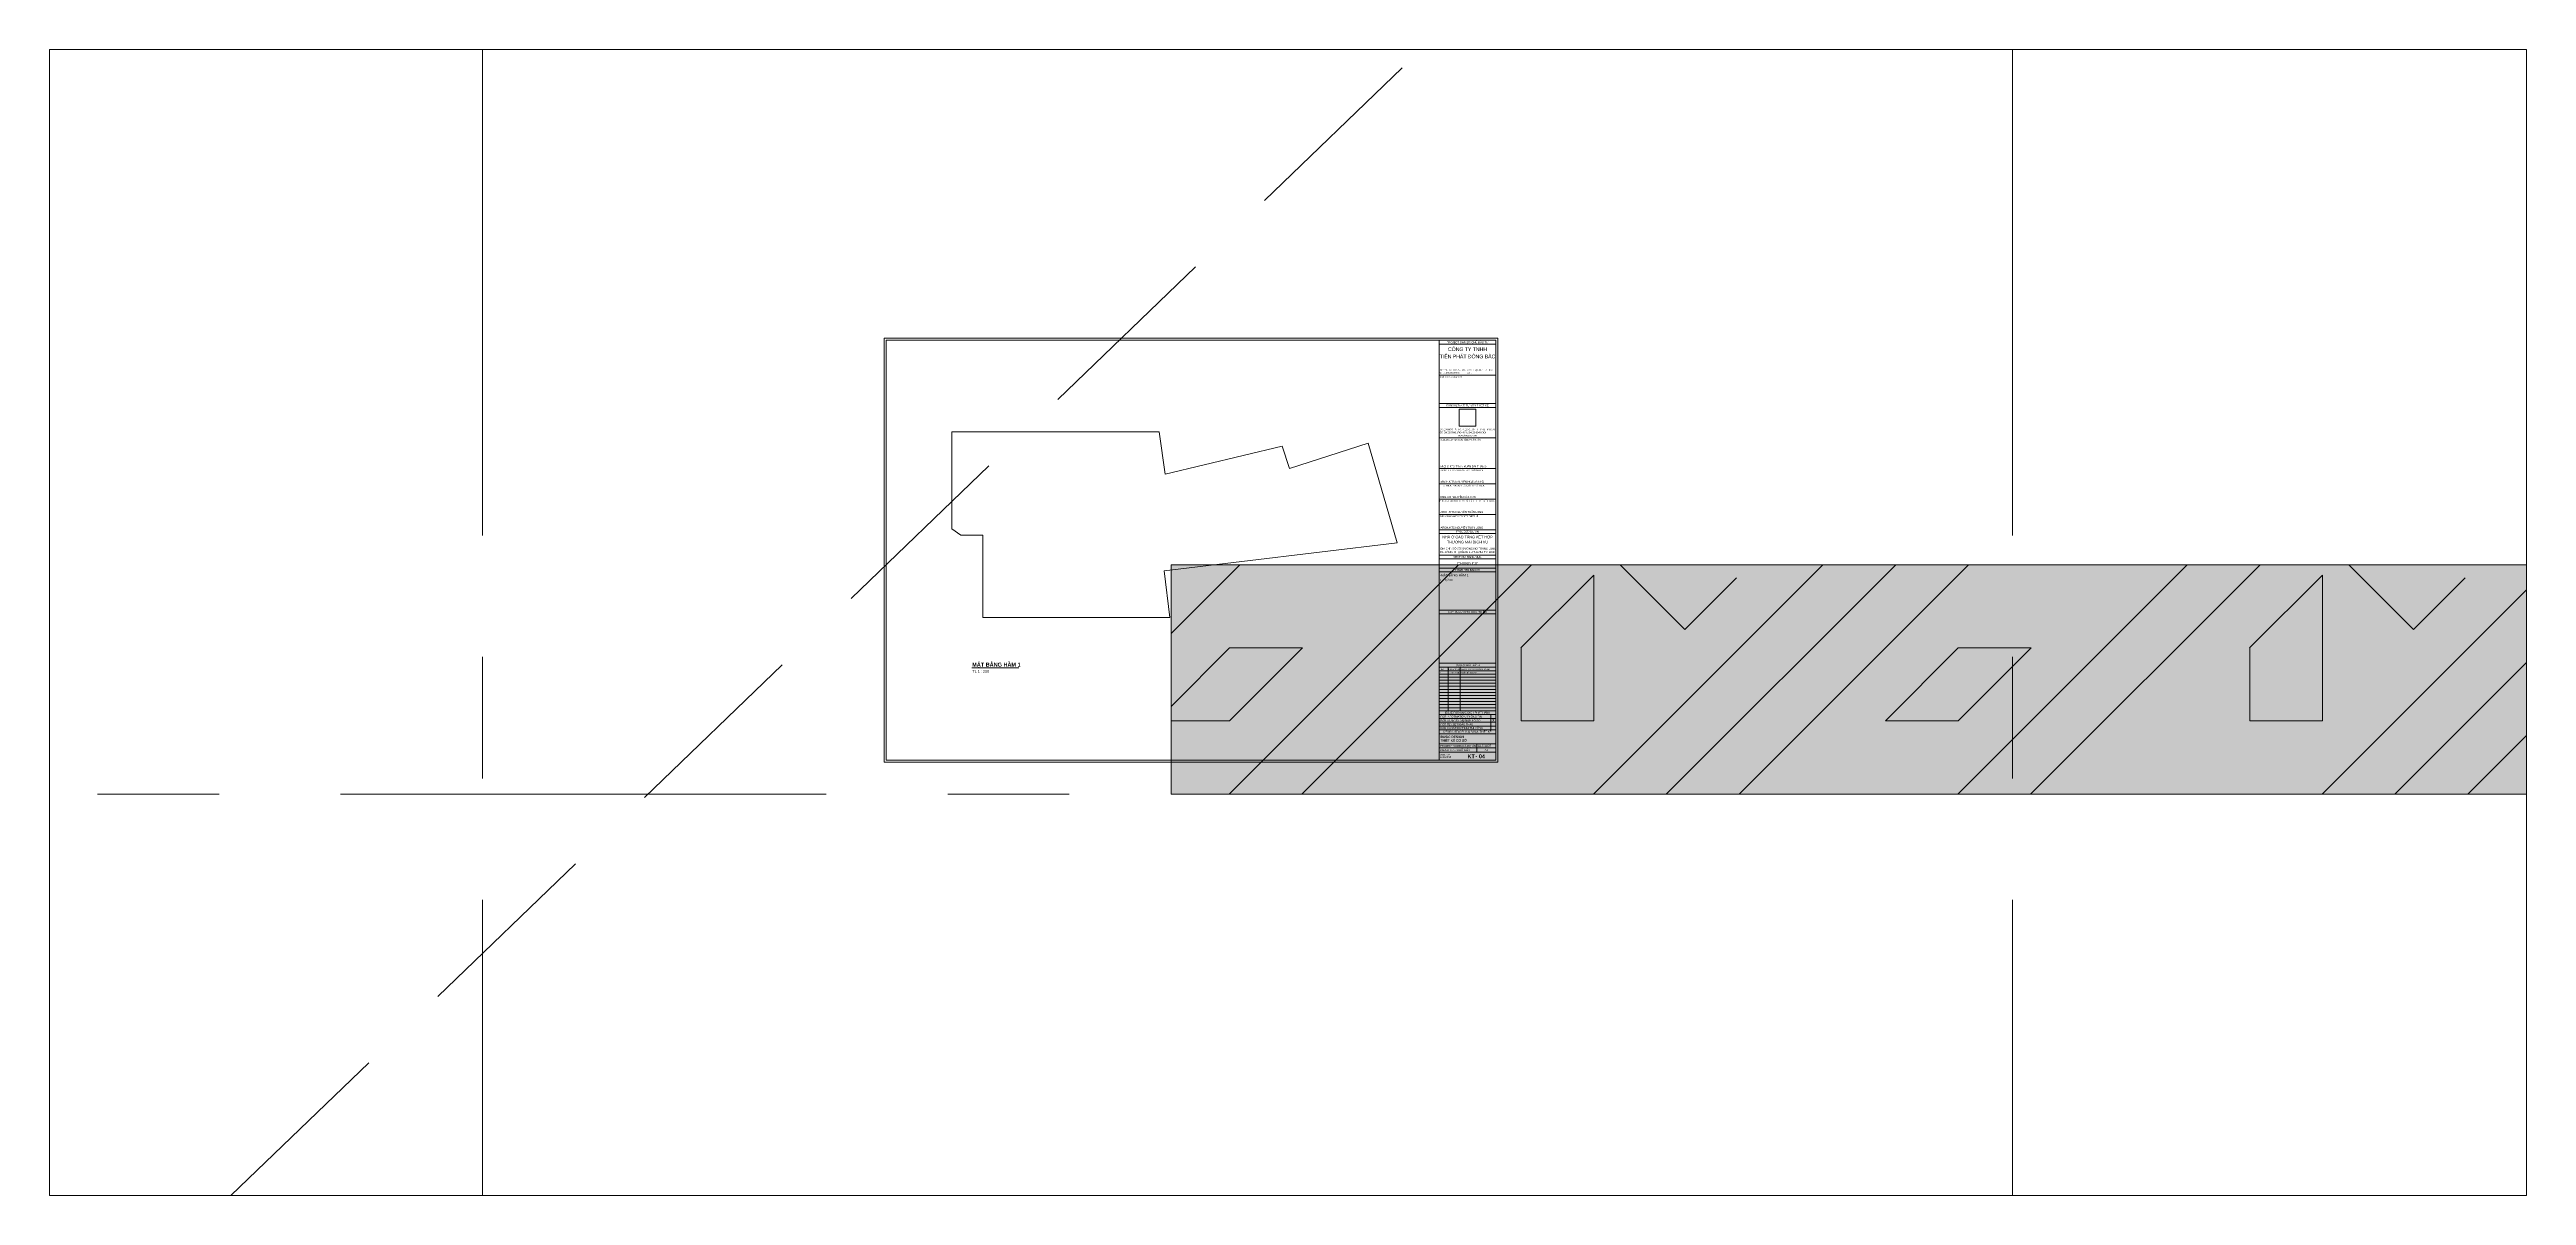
# Paper-space layout 'Layout1' of a CAD drawing. Header units: millimetres. Extents: x -1066 to 2172, y -524 to 973.
# The model-space entities are those that its viewports show. They can reach past a viewport. Long polylines and large blocks are cut down to what shows.
import ezdxf

# ---------------------------------------------------------------- set-up
doc = ezdxf.new("R2010")
doc.units = ezdxf.units.MM
doc.linetypes.add('Grid Line', pattern=[22.225, 12.7, -3.175, 3.175, -3.175])
doc.linetypes.add('HIDDEN', pattern=[0.375, 0.25, -0.125])
for name, color, linetype, lineweight in [('DIM', 1, 'Continuous', 5), ('G-ANNO-TTLB', 6, 'Continuous', 5), ('G-ANNO-TTLB-MEDM', 33, 'Continuous', 9), ('G-ANNO-TTLB-THIN', 151, 'Continuous', 5), ('HATCH-1', 8, 'Continuous', 5), ('NET CAT', 3, 'Continuous', 5), ('TRUC', 225, 'Continuous', 5)]:
    doc.layers.add(name, color=color, linetype=linetype, lineweight=lineweight)
doc.layers.add('G-ANNO-NPLT', color=7, linetype='Continuous', plot=False)
doc.styles.add('Arial_16', font='arial.ttf', dxfattribs={"height": 2.5})
doc.styles.add('Arial_17', font='arial.ttf', dxfattribs={"height": 2})
doc.styles.add('Arial_18', font='arial.ttf', dxfattribs={"height": 1.8})
doc.styles.add('Arial_19', font='arial.ttf', dxfattribs={"height": 2.5})
doc.styles.add('Arial_20', font='arial.ttf', dxfattribs={"height": 4.8})
doc.styles.add('Arial_21', font='arial.ttf', dxfattribs={"height": 2})
doc.styles.add('Arial_22', font='arial.ttf', dxfattribs={"height": 3.5})
doc.styles.add('Arial_23', font='arial.ttf', dxfattribs={"height": 3})
doc.styles.add('Arial_24', font='arial.ttf', dxfattribs={"height": 1.8})
doc.styles.add('Arial_B_3', font='arialbd.ttf', dxfattribs={"height": 3})
doc.styles.add('Arial_B_4', font='arialbd.ttf', dxfattribs={"height": 5.15873})
picture_1 = doc.add_image_def('image1.jpg', size_in_pixel=(598, 599))

# ---------------------------------------------------------------- blocks, each defined once
blk = doc.blocks.new('KT-A1 - KT-A1-1017761--MẶT BẰNG HẦM 1')
at = {"layer": 'G-ANNO-TTLB-MEDM'}
for p, q in [((28, 553.5), (28, 4.5)), ((825, 553.5), (28, 553.5)), ((751, 553.5), (751, 4.5)), ((825, 4.5), (825, 553.5)), ((28, 4.5), (825, 4.5))]:
    blk.add_line(p, q, dxfattribs=at)
at = {"layer": 'G-ANNO-TTLB-THIN'}
for p, q in [((827.5, 556), (25.5, 556)), ((25.5, 556), (25.5, 2)), ((827.5, 2), (827.5, 556)), ((825, 548), (751, 548)), ((825, 507.5), (751, 507.5)), ((825, 470.5), (751, 470.5)), ((825, 465.5), (751, 465.5)), ((825, 425.5), (751, 425.5)), ((825, 385.5), (751, 385.5)), ((825, 365.5), (751, 365.5)), ((825, 345.5), (751, 345.5)), ((825, 325.5), (751, 325.5)), ((825, 305.5), (751, 305.5)), ((825, 300.5), (751, 300.5)), ((825, 272.5), (751, 272.5)), ((825, 267.5), (751, 267.5)), ((825, 255.5), (751, 255.5)), ((825, 250.5), (751, 250.5)), ((825, 200.5), (751, 200.5)), ((825, 195.5), (751, 195.5)), ((825, 131), (751, 131)), ((825, 126), (751, 126)), ((825, 121), (751, 121)), ((825, 117), (751, 117)), ((825, 113), (751, 113)), ((825, 109), (751, 109)), ((825, 105), (751, 105)), ((825, 101), (751, 101)), ((762.5, 69), (762.5, 126)), ((778.5, 69), (778.5, 126)), ((825, 97), (751, 97)), ((825, 93), (751, 93)), ((825, 89), (751, 89)), ((825, 85), (751, 85)), ((825, 81), (751, 81)), ((825, 77), (751, 77)), ((825, 73), (751, 73)), ((825, 69), (751, 69)), ((825, 64), (751, 64)), ((825, 59), (751, 59)), ((825, 54), (751, 54)), ((825, 49), (751, 49)), ((825, 44), (751, 44)), ((825, 39), (751, 39)), ((818.5, 44), (818.5, 64)), ((25.5, 2), (827.5, 2)), ((825, 26), (751, 26)), ((825, 20.5), (751, 20.5)), ((825, 15), (751, 15)), ((800, 26), (800, 15))]:
    blk.add_line(p, q, dxfattribs=at)
at = {"layer": 'G-ANNO-TTLB', "line_spacing_factor": 0.936439}
for s, insert, char_height, width, attachment_point, style in [('\\pt12.7,25.4,38.1,50.8,63.5,76.2,88.9,101.6,114.3,127,139.7,152.4,165.1,177.8,190.5,203.2,215.9,228.6,241.3,254,266.7,279.4,292.1,304.8,317.5,330.2,342.9,355.6,368.3,381,393.7,406.4;PROJECT OWNER/ CHỦ {\\fArial|b0|i0|c238|p34;ĐẦU T}Ư', (787.9, 551.8), 2.5, 72.23, 2, 'Arial_16'), ('\\pt12,24,36,48,60,72,84,96,108,120,132,144,156,168,180,192,204,216,228,240,252,264,276,288,300,312,324,336,348,360,372,384;DIRECTOR/ GIÁM {\\fArial|b0|i0|c238|p34;ĐỐC}', (751.7, 506.2), 2, 30.89, 1, 'Arial_17'), ('\\pt12.7,25.4,38.1,50.8,63.5,76.2,88.9,101.6,114.3,127,139.7,152.4,165.1,177.8,190.5,203.2,215.9,228.6,241.3,254,266.7,279.4,292.1,304.8,317.5,330.2,342.9,355.6,368.3,381,393.7,406.4;CONSULTANT/ T{\\fArial|b0|i0|c163|p34;Ư VẤN THIẾT KẾ}', (787.8, 469.3), 2.5, 72.36, 2, 'Arial_16'), ('\\pt12,24,36,48,60,72,84,96,108,120,132,144,156,168,180,192,204,216,228,240,252,264,276,288,300,312,324,336,348,360,372,384;{\\fArial|b0|i0|c238|p34;ĐC: 234 NGÔ TẤT TỐ, P. 22, Q. B}ÌNH THẠNH, TP. HCM', (751.6, 437.7), 2, 72.89, 1, 'Arial_17'), ('\\pt12,24,36,48,60,72,84,96,108,120,132,144,156,168,180,192,204,216,228,240,252,264,276,288,300,312,324,336,348,360,372,384;{\\fArial|b0|i0|c238|p34;ĐT: (84-28) 3840 1749 / FAX: (84-28) 3840 0306}', (751.6, 433.7), 2, 72.89, 1, 'Arial_17'), ('\\pt12,24,36,48,60,72,84,96,108,120,132,144,156,168,180,192,204,216,228,240,252,264,276,288,300,312,324,336,348,360,372,384;GENERAL DIRECTOR/ TỔNG GIÁM {\\fArial|b0|i0|c238|p34;ĐỐC}', (752.5, 424.2), 2, 71.44, 1, 'Arial_17'), ('\\pt12,24,36,48,60,72,84,96,108,120,132,144,156,168,180,192,204,216,228,240,252,264,276,288,300,312,324,336,348,360,372,384;{\\fArial|b0|i0|c238|p34;www.alinco.com.vn}', (775.7, 429.7), 2, 24.61, 1, 'Arial_17'), ('\\pt12.7,25.4,38.1,50.8,63.5,76.2,88.9,101.6,114.3,127,139.7,152.4,165.1,177.8,190.5,203.2,215.9,228.6,241.3,254,266.7,279.4,292.1,304.8,317.5,330.2,342.9,355.6,368.3,381,393.7,406.4;ARCH./ KTS TRẦN XUÂN {\\fArial|b0|i0|c238|p34;ĐẠI THẮNG}', (751.9, 389.6), 2.5, 72.03, 1, 'Arial_16'), ('\\pt12,24,36,48,60,72,84,96,108,120,132,144,156,168,180,192,204,216,228,240,252,264,276,288,300,312,324,336,348,360,372,384;TECHNICAL MANAGER/ QUẢN LÝ KỸ THUẬT', (752.5, 364.2), 2, 71.24, 1, 'Arial_17'), ('\\pt12,24,36,48,60,72,84,96,108,120,132,144,156,168,180,192,204,216,228,240,252,264,276,288,300,312,324,336,348,360,372,384;PRINCIPLE ARCHITECT/ KTS  CHỦ NHIỆM', (752.5, 384.2), 2, 71.44, 1, 'Arial_17'), ('\\pt12,24,36,48,60,72,84,96,108,120,132,144,156,168,180,192,204,216,228,240,252,264,276,288,300,312,324,336,348,360,372,384;PROJECT ARCHITECT/ CHỦ TRÌ THIẾT KẾ KIẾN TRÚC', (751.4, 344.2), 2, 75.21, 1, 'Arial_17'), ('\\pt12,24,36,48,60,72,84,96,108,120,132,144,156,168,180,192,204,216,228,240,252,264,276,288,300,312,324,336,348,360,372,384;DESIGN ARCHITECTS/ KTS THIẾT KẾ', (752.3, 324.2), 2, 71.24, 1, 'Arial_17'), ('\\pt12.7,25.4,38.1,50.8,63.5,76.2,88.9,101.6,114.3,127,139.7,152.4,165.1,177.8,190.5,203.2,215.9,228.6,241.3,254,266.7,279.4,292.1,304.8,317.5,330.2,342.9,355.6,368.3,381,393.7,406.4;PROJECT/ DỰ ÁN', (787.9, 304.3), 2.5, 72.36, 2, 'Arial_16'), ('\\pt12.7,25.4,38.1,50.8,63.5,76.2,88.9,101.6,114.3,127,139.7,152.4,165.1,177.8,190.5,203.2,215.9,228.6,241.3,254,266.7,279.4,292.1,304.8,317.5,330.2,342.9,355.6,368.3,381,393.7,406.4;SECTION/ HẠNG MỤC', (787.8, 271.3), 2.5, 72.36, 2, 'Arial_16'), ('\\pt12.7,25.4,38.1,50.8,63.5,76.2,88.9,101.6,114.3,127,139.7,152.4,165.1,177.8,190.5,203.2,215.9,228.6,241.3,254,266.7,279.4,292.1,304.8,317.5,330.2,342.9,355.6,368.3,381,393.7,406.4;TITLE/ TÊN BẢN VẼ', (787.8, 254.3), 2.5, 72.36, 2, 'Arial_16'), ('\\pt12.7,25.4,38.1,50.8,63.5,76.2,88.9,101.6,114.3,127,139.7,152.4,165.1,177.8,190.5,203.2,215.9,228.6,241.3,254,266.7,279.4,292.1,304.8,317.5,330.2,342.9,355.6,368.3,381,393.7,406.4;KEY PLAN/ VỊ TRÍ KHAI TRIỂN', (787.9, 199.3), 2.5, 72.36, 2, 'Arial_16'), ('\\pt12.7,25.4,38.1,50.8,63.5,76.2,88.9,101.6,114.3,127,139.7,152.4,165.1,177.8,190.5,203.2,215.9,228.6,241.3,254,266.7,279.4,292.1,304.8,317.5,330.2,342.9,355.6,368.3,381,393.7,406.4;ISSUE/ PHÁT HÀNH', (787.8, 129.8), 2.5, 72.36, 2, 'Arial_16'), ('\\pt12.70001,25.4,38.10001,50.8,63.5,76.19999,88.9,101.59999,114.3,127.00001,139.7,152.40001,165.1,177.8,190.49999,203.2,215.89999,228.6,241.30001,254,266.70001,279.4,292.1,304.79999,317.5,330.19999,342.9,355.60001,368.3,381.00001,393.7,406.4;REV', (752.1, 124.2), 1.8, 9.39, 1, 'Arial_18'), ('\\pt12.7,25.4,38.1,50.8,63.5,76.2,88.9,101.6,114.3,127,139.7,152.4,165.1,177.8,190.5,203.2,215.9,228.6,241.3,254,266.7,279.4,292.1,304.8,317.5,330.2,342.9,355.6,368.3,381,393.7,406.4;DATE/ NGÀY', (763.1, 124.2), 1.8, 15.21, 1, 'Arial_18'), ('\\pt12.7,25.4,38.1,50.8,63.5,76.2,88.9,101.6,114.3,127,139.7,152.4,165.1,177.8,190.5,203.2,215.9,228.6,241.3,254,266.7,279.4,292.1,304.8,317.5,330.2,342.9,355.6,368.3,381,393.7,406.4;DESRIPTION/ MÔ TẢ NỘI DUNG', (779.1, 124.2), 1.8, 44.91, 1, 'Arial_18'), ('\\pt12.7,25.4,38.1,50.8,63.5,76.2,88.9,101.6,114.3,127,139.7,152.4,165.1,177.8,190.5,203.2,215.9,228.6,241.3,254,266.7,279.4,292.1,304.8,317.5,330.2,342.9,355.6,368.3,381,393.7,406.4;ISSUE FOR/ MỤC {\\fArial|b0|i0|c238|p34;ĐÍCH PHÁT H}ÀNH', (787.8, 67.8), 2.5, 72.36, 2, 'Arial_16'), ('\\pt12.7,25.4,38.1,50.8,63.5,76.2,88.9,101.6,114.3,127,139.7,152.4,165.1,177.8,190.5,203.2,215.9,228.6,241.3,254,266.7,279.4,292.1,304.8,317.5,330.2,342.9,355.6,368.3,381,393.7,406.4;BASIC DESIGN THIẾT KẾ C{\\fArial|b1|i0|c163|p34;Ơ SỞ}', (752.7, 36.4), 3, 35.46, 1, 'Arial_B_3'), ('\\pt12.7,25.4,38.1,50.8,63.5,76.2,88.9,101.6,114.3,127,139.7,152.4,165.1,177.8,190.5,203.2,215.9,228.6,241.3,254,266.7,279.4,292.1,304.8,317.5,330.2,342.9,355.6,368.3,381,393.7,406.4;FOR INFORMATION/ THÔNG TIN', (752.7, 62.6), 2.5, 54.77, 1, 'Arial_16'), ('\\pt12.7,25.4,38.1,50.8,63.5,76.2,88.9,101.6,114.3,127,139.7,152.4,165.1,177.8,190.5,203.2,215.9,228.6,241.3,254,266.7,279.4,292.1,304.8,317.5,330.2,342.9,355.6,368.3,381,393.7,406.4;FOR SUBMISSION/ NỘP HỒ S{\\fArial|b0|i0|c163|p34;Ơ}', (752.7, 57.6), 2.5, 53.38, 1, 'Arial_16'), ('\\pt12.7,25.4,38.1,50.8,63.5,76.2,88.9,101.6,114.3,127,139.7,152.4,165.1,177.8,190.5,203.2,215.9,228.6,241.3,254,266.7,279.4,292.1,304.8,317.5,330.2,342.9,355.6,368.3,381,393.7,406.4;FOR TENDER/ {\\fArial|b0|i0|c238|p34;ĐẤU THẦU}', (752.7, 52.6), 2.5, 43.66, 1, 'Arial_16'), ('\\pt12.7,25.4,38.1,50.8,63.5,76.2,88.9,101.6,114.3,127,139.7,152.4,165.1,177.8,190.5,203.2,215.9,228.6,241.3,254,266.7,279.4,292.1,304.8,317.5,330.2,342.9,355.6,368.3,381,393.7,406.4;FOR CONSTRUCTION/ THI CÔNG', (752.7, 47.6), 2.5, 56.09, 1, 'Arial_16'), ('\\pt12.7,25.4,38.1,50.8,63.5,76.2,88.9,101.6,114.3,127,139.7,152.4,165.1,177.8,190.5,203.2,215.9,228.6,241.3,254,266.7,279.4,292.1,304.8,317.5,330.2,342.9,355.6,368.3,381,393.7,406.4;DESIGN STAGE/ GIAI {\\fArial|b0|i0|c238|p34;ĐOẠN THIẾT KẾ}', (787.8, 42.8), 2.5, 72.36, 2, 'Arial_16'), ('\\pt12.69999,25.40001,38.1,50.79999,63.50001,76.2,88.89999,101.60001,114.3,126.99999,139.70001,152.4,165.09999,177.80001,190.5,203.19999,215.90001,228.6,241.29999,254.00001,266.7,279.39999,292.10001,304.8,317.49999,330.20001,342.9,355.59999,368.30001,381,393.69999,406.40001;X', (820.3, 58.2), 3, 2.939, 1, 'Arial_B_3'), ('\\pt12.7,25.4,38.1,50.8,63.5,76.2,88.9,101.6,114.3,127,139.7,152.4,165.1,177.8,190.5,203.2,215.9,228.6,241.3,254,266.7,279.4,292.1,304.8,317.5,330.2,342.9,355.6,368.3,381,393.7,406.4;PROJECT CODE/ MÃ DỰ ÁN', (752, 24.3), 2.5, 46.96, 1, 'Arial_16'), ('\\pt12.7,25.4,38.1,50.8,63.5,76.2,88.9,101.6,114.3,127,139.7,152.4,165.1,177.8,190.5,203.2,215.9,228.6,241.3,254,266.7,279.4,292.1,304.8,317.5,330.2,342.9,355.6,368.3,381,393.7,406.4;PAPER SIZE/ KHỔ GIẤY', (752, 18.8), 2.5, 46.96, 1, 'Arial_16'), ('\\pt12,24,36,48,60,72,84,96,108,120,132,144,156,168,180,192,204,216,228,240,252,264,276,288,300,312,324,336,348,360,372,384;DWG. NO BẢN VẼ SỐ', (752, 12.5), 2, 16.14, 1, 'Arial_17'), ('\\pt12.7,25.4,38.1,50.8,63.5,76.2,88.9,101.6,114.3,127,139.7,152.4,165.1,177.8,190.5,203.2,215.9,228.6,241.3,254,266.7,279.4,292.1,304.8,317.5,330.2,342.9,355.6,368.3,381,393.7,406.4;A1', (812.5, 19), 2.5, 23.02, 2, 'Arial_16')]:
    blk.add_mtext(s, dxfattribs=dict(at, insert=insert, char_height=char_height, width=width, attachment_point=attachment_point, style=style))
at = {"layer": 'G-ANNO-TTLB'}
image = blk.add_image(picture_1, insert=(777, 441), size_in_units=(21.9, 22), dxfattribs=at)
image.dxf.flags = 7
blk = doc.blocks.new('ALC1807-ASCENT PLAZA-KET CAU 1_rvt-1-MẶT BẰNG HẦM 1')
at = {"layer": 'NET CAT'}
blk.add_hatch(color=256, dxfattribs=at).paths.add_polyline_path([(2400.5, -0.1), (2400.5, 299.9), (400.5, 299.9), (400.5, -0.1)], flags=0)
at = {"layer": 'NET CAT', "lineweight": 13}
for p, q in [((2400.5, 299.9), (400.5, 299.9)), ((400.5, 299.9), (400.5, -0.1)), ((400.5, -0.1), (2400.5, -0.1))]:
    blk.add_line(p, q, dxfattribs=at)

msp = doc.modelspace()

# ---------------------------------------------------------------- hatches: boundary and pattern name
at = {"layer": 'NET CAT'}
h = msp.add_hatch(dxfattribs=at)
h.set_pattern_fill('FP_1', color=256, style=0, pattern_type=2)
h.set_pattern_definition([(45, (95.25, 0), (-476.25, 476.25), []), (45, (190.5, 0), (-476.25, 476.25), []), (45, (0, 0), (-476.25, 476.25), []), (45, (476.25, 0), (-476.25, 476.25), []), (45, (571.5, 0), (-476.25, 476.25), []), (0, (381, 95.25), (0, 952.5), [95.25, -857.25]), (0, (476.25, 190.5), (0, 952.5), [95.25, -857.25]), (45, (381, 95.25), (0, 952.5), [134.68, -1212.34]), (45, (476.25, 95.25), (0, 952.5), [134.68, -1212.34]), (0, (381, 95.25), (0, 952.5), [95.25, -857.25]), (90, (-95.25, 95.25), (-952.5, 6e-14), [95.25, -857.25]), (90, (0, 95.25), (-952.5, 6e-14), [190.5, -762]), (45, (-95.25, 190.5), (0, 952.5), [134.68, -1212.34]), (90, (762, 381), (-952.5, 6e-14), [95.25, -857.25]), (0, (666.75, 381), (0, 952.5), [95.25, -857.25]), (45, (666.75, 381), (0, 952.5), [134.68, -1212.34]), (0, (857.25, 95.25), (0, 952.5), [95.25, -857.25]), (0, (857.25, 571.5), (0, 952.5), [95.25, -857.25]), (90, (1047.75, 666.75), (-952.5, 6e-14), [95.25, -857.25]), (45, (857.25, 571.5), (0, 952.5), [269.37, -1077.66]), (45, (952.5, 571.5), (0, 952.5), [134.68, -1212.34]), (45, (1143, 762), (0, 952.5), [134.68, -1212.34]), (0, (1143, 857.25), (0, 952.5), [95.25, -857.25]), (90, (1143, 762), (-952.5, 6e-14), [95.25, -857.25]), (0, (476.25, 762), (0, 952.5), [95.25, -857.25]), (0, (666.75, 857.25), (0, 952.5), [95.25, -857.25]), (90, (571.5, 762), (-952.5, 6e-14), [95.25, -857.25]), (90, (666.75, 762), (-952.5, 6e-14), [95.25, -857.25]), (45, (476.25, 762), (0, 952.5), [134.68, -1212.34]), (45, (666.75, 762), (0, 952.5), [134.68, -1212.34]), (135, (119, 214.8), (-952.5, 6e-14), [134.68, -1212.34]), (135, (238.1, 333.4), (-952.5, 6e-14), [134.68, -1212.34]), (135, (309.56, 404.8), (-952.5, 6e-14), [134.68, -1212.34]), (135, (333.4, 428.6), (-952.5, 6e-14), [134.68, -1212.34]), (135, (381, 476.25), (-952.5, 6e-14), [134.68, -1212.34]), (135, (404.8, 500.06), (-952.5, 6e-14), [134.68, -1212.34]), (135, (476.25, 571.5), (-952.5, 6e-14), [134.68, -1212.34]), (135, (523.9, 619.1), (-952.5, 6e-14), [134.68, -1212.34]), (45, (119, 214.8), (0, 952.5), [95.25, -1251.78]), (45, (238.1, 333.4), (0, 952.5), [67.36, -1279.66]), (45, (404.8, 500.06), (0, 952.5), [67.36, -1279.66]), (45, (309.56, 595.3), (0, 952.5), [67.36, -1279.66]), (45, (476.25, 571.5), (0, 952.5), [67.36, -1279.66]), (45, (381, 666.75), (0, 952.5), [67.36, -1279.66]), (0, (24.2, 309.5), (0, 952.5), [190.04, -762.46]), (0, (238.1, 523.9), (0, 952.5), [95.25, -857.25])])
h.paths.add_polyline_path([(400.5, -0.1), (2400.5, -0.1), (2400.5, 299.9), (400.5, 299.9)], flags=0)

# ---------------------------------------------------------------- linework, layer by layer
at = {"layer": 'HATCH-1', "linetype": 'HIDDEN', "ltscale": 1000}
msp.add_line((-3099.5, -2710.1), (4669.3, 4766.9), dxfattribs=at)
at = {"layer": 'NET CAT', "lineweight": 13}
for p, q in [((2400.5, 299.9), (400.5, 299.9)), ((400.5, 299.9), (400.5, -0.1)), ((400.5, -0.1), (2400.5, -0.1))]:
    msp.add_line(p, q, dxfattribs=at)
at = {"layer": 'TRUC', "linetype": 'Grid Line', "ltscale": 50}
for p, q in [((-499.5, 47249.9), (-499.5, -7610.1)), ((1500.5, 47249.9), (1500.5, -10277.6)), ((48819.1, -0.1), (-15192.4, -0.1))]:
    msp.add_line(p, q, dxfattribs=at)

# ---------------------------------------------------------------- block references
at = {"lineweight": 5}
msp.add_blockref('ALC1807-ASCENT PLAZA-KET CAU 1_rvt-1-MẶT BẰNG HẦM 1', (0, 0), dxfattribs=at)

psp = doc.layouts.get("Layout1")

# ---------------------------------------------------------------- linework, layer by layer
at = {"layer": 'DIM'}
psp.add_lwpolyline([(113.7, 473.5), (384.7, 473.5), (392.6, 418), (545.7, 454.7), (555.1, 425.5), (657.9, 458.6), (695.9, 328.5), (391.3, 292), (398.8, 230.7), (154.2, 230.7), (154.2, 338.7), (125.6, 338.7), (113.7, 346.7)], close=True, dxfattribs=at)

# ---------------------------------------------------------------- block references
at = {"layer": 'G-ANNO-TTLB'}
psp.add_blockref('KT-A1 - KT-A1-1017761--MẶT BẰNG HẦM 1', (0, 40), dxfattribs=at)

# ---------------------------------------------------------------- texts
at = {"layer": 'G-ANNO-TTLB', "line_spacing_factor": 0.941778}
for s, insert, char_height, width, attachment_point, style in [('CÔNG TY TNHH', (787.9, 583.9), 4.8, 60.705, 2, 'Arial_20'), ('TIẾN PHÁT ĐÔNG BẮC', (787.9, 574.4), 4.8, 86.68, 2, 'Arial_20'), ('ĐC : 235 VÕ THỊ SÁU, PHƯỜNG 7, QUẬN 3, TP. HCM', (751.7, 555.3), 2, 82.809, 1, 'Arial_21'), ('ĐT : (028) 38888555           FAX :', (751.7, 551.5), 2, 49.411, 1, 'Arial_21'), ('ARCH./KTS NGUYỄN HOÀNG NHÃ', (752.5, 409.5), 2.5, 67.52, 1, 'Arial_19'), ('ENG./KS NGUYỄN VĂN NAM', (752.5, 389.6), 2.5, 55.981, 1, 'Arial_19'), ('ARCH./KTS NGUYỄN TUẤN LONG', (752.5, 370), 2.5, 66.602, 1, 'Arial_19'), ('ARCH./KTS NGUYỄN TUẤN LONG', (752.6, 349.6), 2.5, 66.602, 1, 'Arial_19'), ('NHÀ Ở CAO TẦNG KẾT HỢP', (787.9, 337.8), 3.5, 78.757, 2, 'Arial_22'), ('THƯƠNG MẠI DỊCH VỤ', (787.9, 331.2), 3.5, 64.059, 2, 'Arial_22'), ('ĐỊA CHỈ : SỐ 375 ĐƯỜNG NƠ TRANG LONG', (752.6, 322.2), 2.5, 86.925, 1, 'Arial_19'), ('PHƯỜNG 13, QUẬN BÌNH THẠNH, TP. HCM', (752.3, 317.6), 2.5, 85.364, 1, 'Arial_19'), ('CHUNG CƯ', (787.9, 303.3), 3.5, 32.137, 2, 'Arial_22'), ('TL 1/200', (751.9, 281.4), 3, 19.796, 1, 'Arial_23'), ('-MẶT BẰNG HẦM 1', (751.9, 287.6), 3, 44.439, 1, 'Arial_23'), ('TL 1 : 200', (140.6, 162.2), 3.5, 26.352, 1, 'Arial_22'), ('01', (752.1, 159.6), 1.8, 3.35, 1, 'Arial_24'), ('18/05/2018', (770.5, 159.6), 1.8, 15.073, 2, 'Arial_24'), ('THIẾT KẾ CƠ SỞ', (779.1, 159.6), 1.8, 24.504, 1, 'Arial_24'), ('ALC1807', (801.5, 64.8), 3, 20.897, 1, 'Arial_23'), ('KT', (787.9, 52.1), 5.16, 11.202, 1, 'Arial_B_4'), ('- 04', (798.4, 52.1), 5.16, 14.447, 1, 'Arial_B_4')]:
    psp.add_mtext(s, dxfattribs=dict(at, insert=insert, char_height=char_height, width=width, attachment_point=attachment_point, style=style))

# ---------------------------------------------------------------- viewports
at = {"layer": '0'}
psp.add_viewport(center=(553.3, 224.4), size=(3237.8, 1497.503), view_center_point=(553.3, 224.4), view_height=1497.503, dxfattribs=at)

# ---------------------------------------------------------------- next in the draw order: texts
at = {"layer": 'G-ANNO-TTLB', "lineweight": 30, "insert": (138.5, 171.9), "char_height": 5.159, "width": 75.417, "attachment_point": 1, "line_spacing_factor": 0.941778, "style": 'Arial_B_4', "bg_fill": 3, "box_fill_scale": 1.25, "bg_fill_color": 256, "bg_fill_true_color": 13158600, "bg_fill_transparency": 0}
psp.add_mtext(' MẶT BẰNG HẦM 1', dxfattribs=at)

# ---------------------------------------------------------------- next in the draw order: linework, layer by layer
at = {"layer": 'G-ANNO-NPLT', "lineweight": 5}
psp.add_line((140, 164.9), (201.3, 164.9), dxfattribs=at)

doc.saveas('drawing.dxf')
